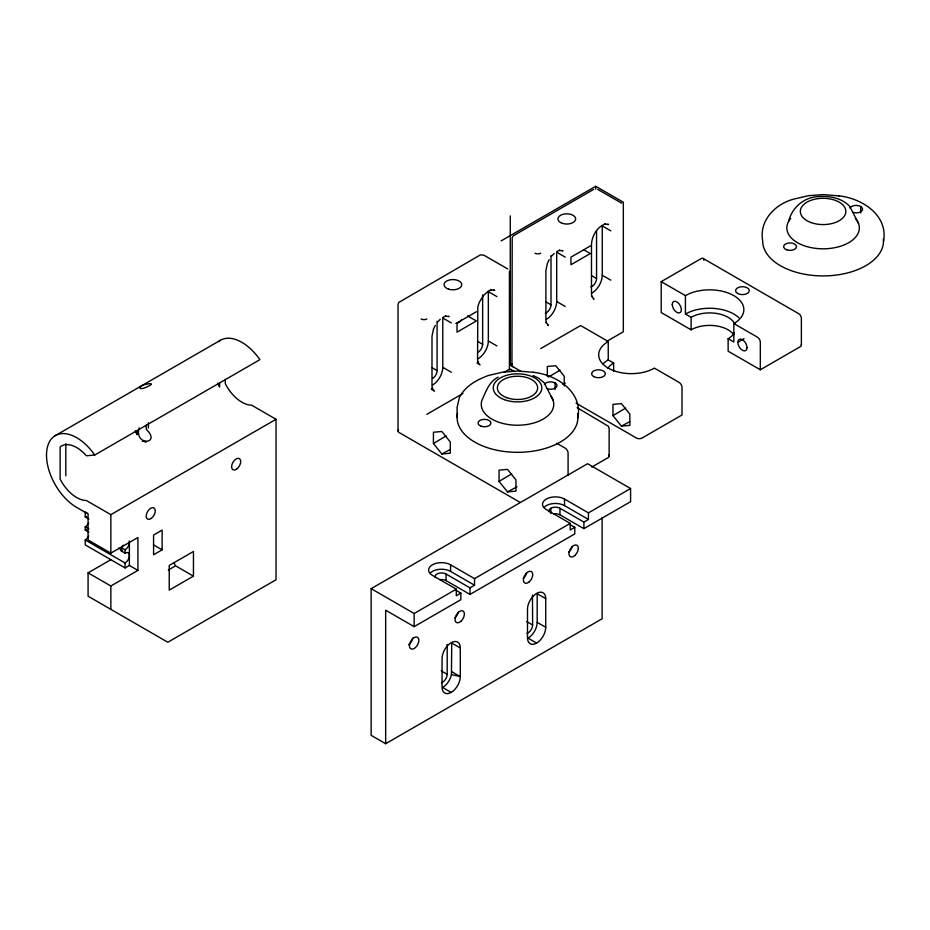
<?xml version="1.0" encoding="UTF-8"?>
<svg xmlns="http://www.w3.org/2000/svg" width="930" height="930" viewBox="0 0 930 930"><rect width="100%" height="100%" fill="white"/><g stroke="black" fill="none" stroke-linecap="round" stroke-linejoin="round"><path stroke-width="1.4" d="M129.375 542.434L129.375 565.452L137.919 570.392L137.919 537.505L110.856 553.129L88.083 539.97L88.083 513.988L76.69 507.42A42.687 24.645 60 0 1 48.035 445.04A42.687 24.645 60 0 1 94.732 455.026L259.9 359.666A42.687 24.645 60 0 0 218.573 341.566M137.024 430.671L137.024 434.694A30.609 17.67 60 0 1 135.234 430.846M146.301 425.138L146.301 429.335C161.878 444.424 133.85 446.284 139.128 427.881M148.416 428.114L148.416 422.755M162.122 549.839L162.122 530.1L153.578 535.041L153.578 554.768L162.122 549.839L153.508 544.864M219.608 382.986L219.608 387.02A30.609 17.67 60 0 1 217.829 383.16M225.304 379.533L225.304 383.73A30.609 17.67 60 0 0 251.53 405.131L276.036 419.291L276.036 579.762L167.819 642.246L88.083 596.2L88.083 572.857L110.856 559.697M451.434 674.587L451.748 643.048L460.292 647.989L460.292 676.61A12.892 7.44 -60 0 1 451.178 692.397L442.634 687.468A12.892 7.44 -60 0 0 451.434 674.587L460.292 676.61L451.748 671.681M129.375 565.452L125.097 567.928L125.097 562.987A6.045 3.488 -60 0 0 129.375 555.594A6.045 3.488 -60 0 0 125.097 553.129L121.179 550.862L121.179 547.572L123.26 545.224M512.209 237.464L511.942 365.176M459.42 397.459L457.107 407.305L457.107 417.175M435.275 325.488L433.473 329.139L431.997 336.334L431.997 385.787L432.369 388.833L432.218 388.101L434.496 391.263L431.381 389.31M549.188 259.726L547.398 263.376L545.91 270.572L545.91 320.025L546.282 323.059L546.131 322.326L548.409 325.5L547.735 324.954M788.582 221.468C791.918 207.913 803.299 197.695 817.238 196.707C828.537 195.579 841.185 197.637 849.439 206.076M483.263 295.635L479.043 302.831L477.811 306.981L477.567 359.48L477.939 362.526L477.788 361.793L480.054 364.955L476.95 363.002M512.604 236.732L513.5 235.755M459.815 396.726C465.686 385.752 477.09 379.684 488.32 375.511L502.863 372.116L517.987 371.035L533.308 372.314M437.542 322.106L440.216 319.281M483.1 295.798L488.657 290.881L491.528 289.66L490.819 289.893L494.69 290.276L493.888 289.974M551.455 256.343L554.129 253.518M498.178 377.173C489.843 381.068 486.483 390.077 483.007 397.889A36.247 20.925 0 0 0 519.51 425.196A36.247 20.925 0 0 0 550.583 395.738M433.426 443.494L433.426 432.252L441.855 431.497L450.294 441.983L450.294 453.236L441.855 453.991L433.426 443.494L446.063 435.996M548.491 377.045L559.988 370.221M499.05 481.391L499.05 470.138L507.501 469.383L515.941 479.88L515.941 491.145L507.501 491.889L499.05 481.391L511.698 473.893M612.975 415.629L612.975 404.364L621.414 403.608L629.854 414.117L629.854 425.37L621.414 426.126L612.975 415.629L625.611 408.119M55.161 435.693L220.329 340.334M501.165 240.87L595.712 186.279L623.333 202.229L623.333 331.801L606.999 341.229M513.953 235.406L593.7 189.371M94.732 455.026L86.351 455.781A30.609 17.67 60 0 0 60.125 446.9L60.125 479.09A30.609 17.67 60 0 0 86.351 500.503L110.856 514.65L276.036 419.291M476.381 311.736L457.025 322.919L457.025 332.15L476.381 320.966L467.592 315.886M590.306 245.973L570.939 257.145L570.939 264.736L590.306 253.553L584.017 249.926M88.083 572.857L110.856 586.005L137.919 570.392M510.279 215.876L510.279 365.176L512.174 364.083M426.835 414.338L462.966 393.471M540.749 348.564L580.622 325.547L608.243 341.496A32.62 18.832 0 0 0 608.243 368.129A32.62 18.832 0 0 0 654.383 368.129L679.156 382.439A4.022 2.325 60 0 1 682.004 387.368L682.004 414.989L642.13 438.018A4.022 2.325 0 0 1 636.434 438.018L576.03 403.143M503.862 372.488L508.85 369.617A4.022 2.325 -60 0 1 511.605 370.466M733.817 334.73A26.18 15.113 0 0 0 691.118 329.825L661.207 312.561L661.207 281.651L701.081 258.633A4.022 2.325 -60 0 1 703.929 260.272M168.318 570.02L175.572 565.824L193.452 576.147L193.452 551.478L169.237 565.452L169.237 590.12L193.452 576.147M737.897 342.368L744.035 338.683M602.117 517.591L602.117 618.752L385.671 743.721L371.151 735.328L371.151 588.667L587.586 463.71L630.587 488.529L630.587 501.689L583.889 528.659L559.965 514.836A6.44 3.72 0 0 0 553.745 513.883M591.759 467.093L607.953 457.746A4.022 2.325 0 0 0 608.592 454.933M734.421 332.87A26.18 15.113 0 0 1 728.132 338.706L728.132 351.203L760.322 369.78L800.184 346.762A4.022 2.325 0 0 0 801.23 344.519M371.151 588.667L414.152 613.498L456.305 589.155L456.305 595.735L460.862 593.108L460.862 599.687L414.152 626.646L385.671 610.208L385.671 743.721M456.305 589.155L432.38 575.345A12.892 7.44 0 0 1 432.38 564.824A12.892 7.44 0 0 1 450.608 564.824L474.533 578.634L570.218 523.392L570.218 529.972L574.775 527.333L574.775 533.913L469.976 594.421L446.051 580.611A6.44 3.72 0 0 0 439.82 579.646M570.218 523.392L546.294 509.582A12.892 7.44 0 0 1 546.294 499.061A12.892 7.44 0 0 1 564.522 499.061L588.446 512.872L630.587 488.529M435.263 577.623A6.44 3.72 0 0 1 438.274 573.438A6.44 3.72 0 0 1 446.051 574.031L469.976 587.841L474.533 585.214L474.533 578.634M549.188 511.86A6.44 3.72 0 0 1 552.188 507.675A6.44 3.72 0 0 1 559.965 508.268L583.889 522.079L588.446 519.44L588.446 512.872M562.894 384.404L565.266 383.137M441.855 453.991L450.167 449.539M621.414 426.126L629.715 421.674M507.501 491.889L516.987 486.809M121.179 550.862L122.086 550.421M557 251.426L559.872 250.205L559.163 250.437L563.045 250.821L562.231 250.507M443.087 317.188L445.958 315.968L445.249 316.2L449.132 316.584L448.318 316.281M142.302 441.262L143.208 441.285M838.883 195.893L823.562 194.614L808.437 195.695L793.894 199.09C775.411 203.856 758.927 220.55 762.681 240.754A60.415 34.875 0 0 0 824.852 275.896A60.415 34.875 0 0 0 883.372 238.719M838.662 195.835C861.622 198.113 888.464 215.028 883.5 241.312M533.088 372.256C556.035 374.534 582.878 391.449 577.925 417.744M122.458 550.409L118.633 548.13M607.802 224.2L608.604 224.514L604.733 224.13L605.442 223.898C596.967 226.885 591.933 236.174 591.48 244.265L591.48 293.717L591.852 296.751L591.701 296.019L593.968 299.193L593.305 298.646M144.127 441.459L146.056 442.25M533.146 375.522L538.877 378.336L543.864 382.497M597.723 189.371L621.67 203.193M703.092 258.435L799.812 314.34L801.369 317.49L801.369 345.111M610.801 230.838L602.256 225.909L602.256 275.233A14.496 8.37 -60 0 1 592.015 292.997M661.207 281.651L685.422 295.624A34.236 19.763 0 0 1 733.828 295.624A34.236 19.763 0 0 1 733.828 323.57L733.828 341.996L728.132 338.706M733.828 323.57L757.473 337.218A4.022 2.325 60 0 1 760.322 342.159L760.322 369.78M685.422 295.624L685.422 314.038L691.118 317.328A26.18 15.113 0 0 1 734.909 324.105M602.256 275.233L610.801 280.174M591.573 275.64L596.56 278.523A6.44 3.72 -60 0 1 590.829 286.917M507.757 268.968L483.809 255.145L480.368 254.878L398.691 302.506L398.028 304.668L398.028 430.939M565.242 257.157L556.698 252.216L556.698 301.541L565.242 306.481M546.003 301.948L551.002 304.831A6.44 3.72 -60 0 1 545.259 313.224M608.243 341.496L608.243 359.91L613.649 363.037L613.649 371.372M496.887 296.612L488.343 291.683L488.343 341.008A14.496 8.37 -60 0 1 478.09 358.759M488.343 341.008L496.887 345.937M477.66 341.403L482.647 344.298A6.44 3.72 -60 0 1 478.09 352.179M510.279 365.176L520.672 371.175M510.861 369.419L514.615 371.582M577.123 407.666L608.476 426.312L609.138 428.474L609.138 456.095M451.329 322.931L442.785 317.99L442.785 367.315L451.329 372.244M432.09 367.71L437.088 370.605A6.44 3.72 -60 0 1 432.531 378.487M556.535 443.18L565.242 448.202A4.022 2.325 60 0 1 568.091 453.143L568.091 475.242M544.248 507.175A12.892 7.44 0 0 1 564.522 505.629L588.446 519.44M569.985 524.578L574.775 527.333M520.01 502.328L399.202 432.59A4.022 2.325 0 0 1 398.563 429.776M545.724 598.664L537.18 593.724L537.18 622.356A12.892 7.44 -60 0 1 528.066 638.143L536.61 643.072A12.892 7.44 -60 0 0 545.724 627.285L545.724 598.664A12.892 7.44 -60 0 0 536.61 593.398A12.892 7.44 -60 0 0 527.496 609.185L527.496 637.806A12.892 7.44 -60 0 0 536.61 643.072M430.334 572.938A12.892 7.44 0 0 1 450.608 571.404L474.533 585.214M537.18 622.356L545.724 627.285M526.647 621.531L532.623 624.983A6.44 3.72 -60 0 1 526.892 633.377M456.072 590.341L460.862 593.108M441.204 670.856L447.191 674.308A6.44 3.72 -60 0 1 441.448 682.701M87.676 513.43L85.234 512.023L85.234 516.952L88.896 519.068M88.687 522.788A6.045 3.488 -60 0 1 85.234 526.822L88.896 528.926M121.179 547.572L125.097 549.839L125.097 553.129M85.234 526.822L85.234 530.112L88.896 532.216M88.687 535.947A6.045 3.488 -60 0 1 85.234 539.97L125.097 562.987M125.097 567.928L85.234 544.899L85.234 539.97M849.927 206.786L858.53 223.479M544.352 383.207L552.943 399.9M532.472 595.084L532.623 624.983M860.68 206.53L860.68 213.109M691.118 317.328L691.118 329.825M596.56 230.652L596.56 278.523M595.712 186.279L595.712 189.162M583.889 522.079L583.889 528.659M564.522 499.061L564.522 505.629M564.208 386.055L564.208 376.22L555.768 365.723L547.34 366.478L547.34 376.325M559.965 508.268L559.965 514.836M555.105 382.951L555.105 389.531M551.002 255.506L551.002 304.831M550.851 508.268L550.851 513.523M509.419 271.293L509.419 369.989M482.647 294.961L482.647 344.298M469.976 587.841L469.976 594.421M450.608 564.824L450.608 571.404M447.191 674.308L447.191 645.687A6.44 3.72 -60 0 0 447.039 644.409M446.051 574.031L446.051 580.611M437.088 321.269L437.088 370.605M414.152 613.498L414.152 626.646M110.856 514.65L110.856 553.129M110.856 586.005L110.856 609.359M65.821 443.622L65.821 475.8M685.422 314.038A34.236 19.763 0 0 1 739.269 318.13M513.128 366.815A4.022 2.325 0 0 1 512.081 364.572M540.749 253.204A4.022 2.325 0 0 1 537.9 253.878M536.854 253.809A4.022 2.325 0 0 1 535.052 253.204M556.698 301.541A14.496 8.37 -60 0 1 546.445 319.304M607.848 368.303A24.971 14.415 0 0 1 613.649 363.037M603.058 363.816A32.62 18.832 0 0 1 608.243 359.91M412.792 637.922A6.65 3.836 -60 0 1 408.549 644.792M572.194 546.305A6.65 3.836 -60 0 1 568.869 552.06M460.292 647.989A12.892 7.44 -60 0 0 451.178 642.723A12.892 7.44 -60 0 0 442.064 658.51L442.064 687.142A12.892 7.44 -60 0 0 451.178 692.397M526.624 572.613A6.65 3.836 -60 0 1 523.299 578.367M458.281 612.08A6.65 3.836 -60 0 1 454.956 617.834M855.344 218.329A36.247 20.925 0 0 1 823.178 248.81A36.247 20.925 0 0 1 790.756 218.422M852.647 212.261A6.44 3.72 0 0 0 861.04 211.517A6.44 3.72 0 0 0 860.855 206.611L859.564 205.983A6.44 3.72 0 0 0 849.962 208.006M577.6 413.838A60.415 34.875 0 0 1 517.022 452.329A60.415 34.875 0 0 1 457.537 413.269M547.073 388.682A6.44 3.72 0 0 0 555.466 387.938A6.44 3.72 0 0 0 555.28 383.032L553.989 382.416A6.44 3.72 0 0 0 544.387 384.427M442.785 367.315A14.496 8.37 -60 0 1 432.531 385.067M426.835 318.967A4.022 2.325 0 0 1 421.139 318.967M461.594 319.525A8.858 5.115 0 0 1 455.816 323.408M173.817 562.743A30.609 17.67 60 0 1 175.224 565.173M129.165 541.039A6.045 3.488 -60 0 1 125.097 549.839M85.234 516.952A6.045 3.488 -60 0 1 86.548 516.429M85.234 530.112A6.045 3.488 -60 0 1 86.548 529.589M409.537 644.734L409.467 646.187A6.65 3.836 -60 0 0 413.908 648.617A6.65 3.836 -60 0 0 418.779 641.375L418.837 639.921A6.65 3.836 -60 0 0 414.396 637.492A6.65 3.836 -60 0 0 409.537 644.734M151.032 384.067L150.951 384.753C136.861 393.355 135.396 384.974 150.497 383.59L151.032 384.067M746.999 347.75L746.871 346.309A6.44 3.72 60 0 0 741.954 339.473A6.44 3.72 60 0 0 737.885 342.24L738.013 343.67A6.44 3.72 60 0 0 742.931 350.505A6.44 3.72 60 0 0 746.999 347.75M737.606 293.45A6.847 3.953 0 0 0 749.057 291.671A6.847 3.953 0 0 0 740.675 286.835A6.847 3.953 0 0 0 737.606 293.45M672.25 304.459A6.44 3.72 60 0 0 679.086 312.968A6.44 3.72 60 0 0 679.086 303.854A6.44 3.72 60 0 0 672.25 304.459M593.654 376.557A6.847 3.953 0 0 0 605.105 374.79A6.847 3.953 0 0 0 596.723 369.942A6.847 3.953 0 0 0 593.654 376.557M562.371 223.351A8.858 5.115 0 0 0 575.67 218.922A8.858 5.115 0 0 0 562.371 214.493A8.858 5.115 0 0 0 562.371 223.351M574.856 555.512A6.65 3.836 -60 0 0 576.96 545.224A6.65 3.836 -60 0 0 569.09 552.199A6.65 3.836 -60 0 0 574.856 555.512M529.286 581.82A6.65 3.836 -60 0 0 531.39 571.532A6.65 3.836 -60 0 0 523.532 578.507A6.65 3.836 -60 0 0 529.286 581.82M460.931 621.287A6.65 3.836 -60 0 0 463.047 610.987A6.65 3.836 -60 0 0 455.177 617.962A6.65 3.836 -60 0 0 460.931 621.287M810.751 222.479A22.75 13.136 0 0 0 845.812 212.087A22.75 13.136 0 0 0 812.704 199.752A22.75 13.136 0 0 0 810.751 222.479M786.803 249.845A6.44 3.72 0 0 0 796.522 246.659A6.44 3.72 0 0 0 786.896 243.393A6.44 3.72 0 0 0 786.803 249.845M504.339 399.644A24.296 14.031 0 0 0 541.783 388.554A24.296 14.031 0 0 0 506.42 375.383A24.296 14.031 0 0 0 504.339 399.644M481.228 426.266A6.44 3.72 0 0 0 490.935 423.08A6.44 3.72 0 0 0 481.322 419.814A6.44 3.72 0 0 0 481.228 426.266M506.594 397.622A20.135 11.625 0 0 0 537.621 388.438A20.135 11.625 0 0 0 508.326 377.51A20.135 11.625 0 0 0 506.594 397.622M448.458 289.114A8.858 5.115 0 0 0 461.757 284.685A8.858 5.115 0 0 0 448.458 280.256A8.858 5.115 0 0 0 448.458 289.114M151.206 518.452A6.44 3.72 -60 0 0 154.415 508.28A6.44 3.72 -60 0 0 146.568 513.767A6.44 3.72 -60 0 0 151.206 518.452M236.639 469.127A6.44 3.72 -60 0 0 239.859 458.955A6.44 3.72 -60 0 0 232 464.43A6.44 3.72 -60 0 0 236.639 469.127"/></g></svg>
